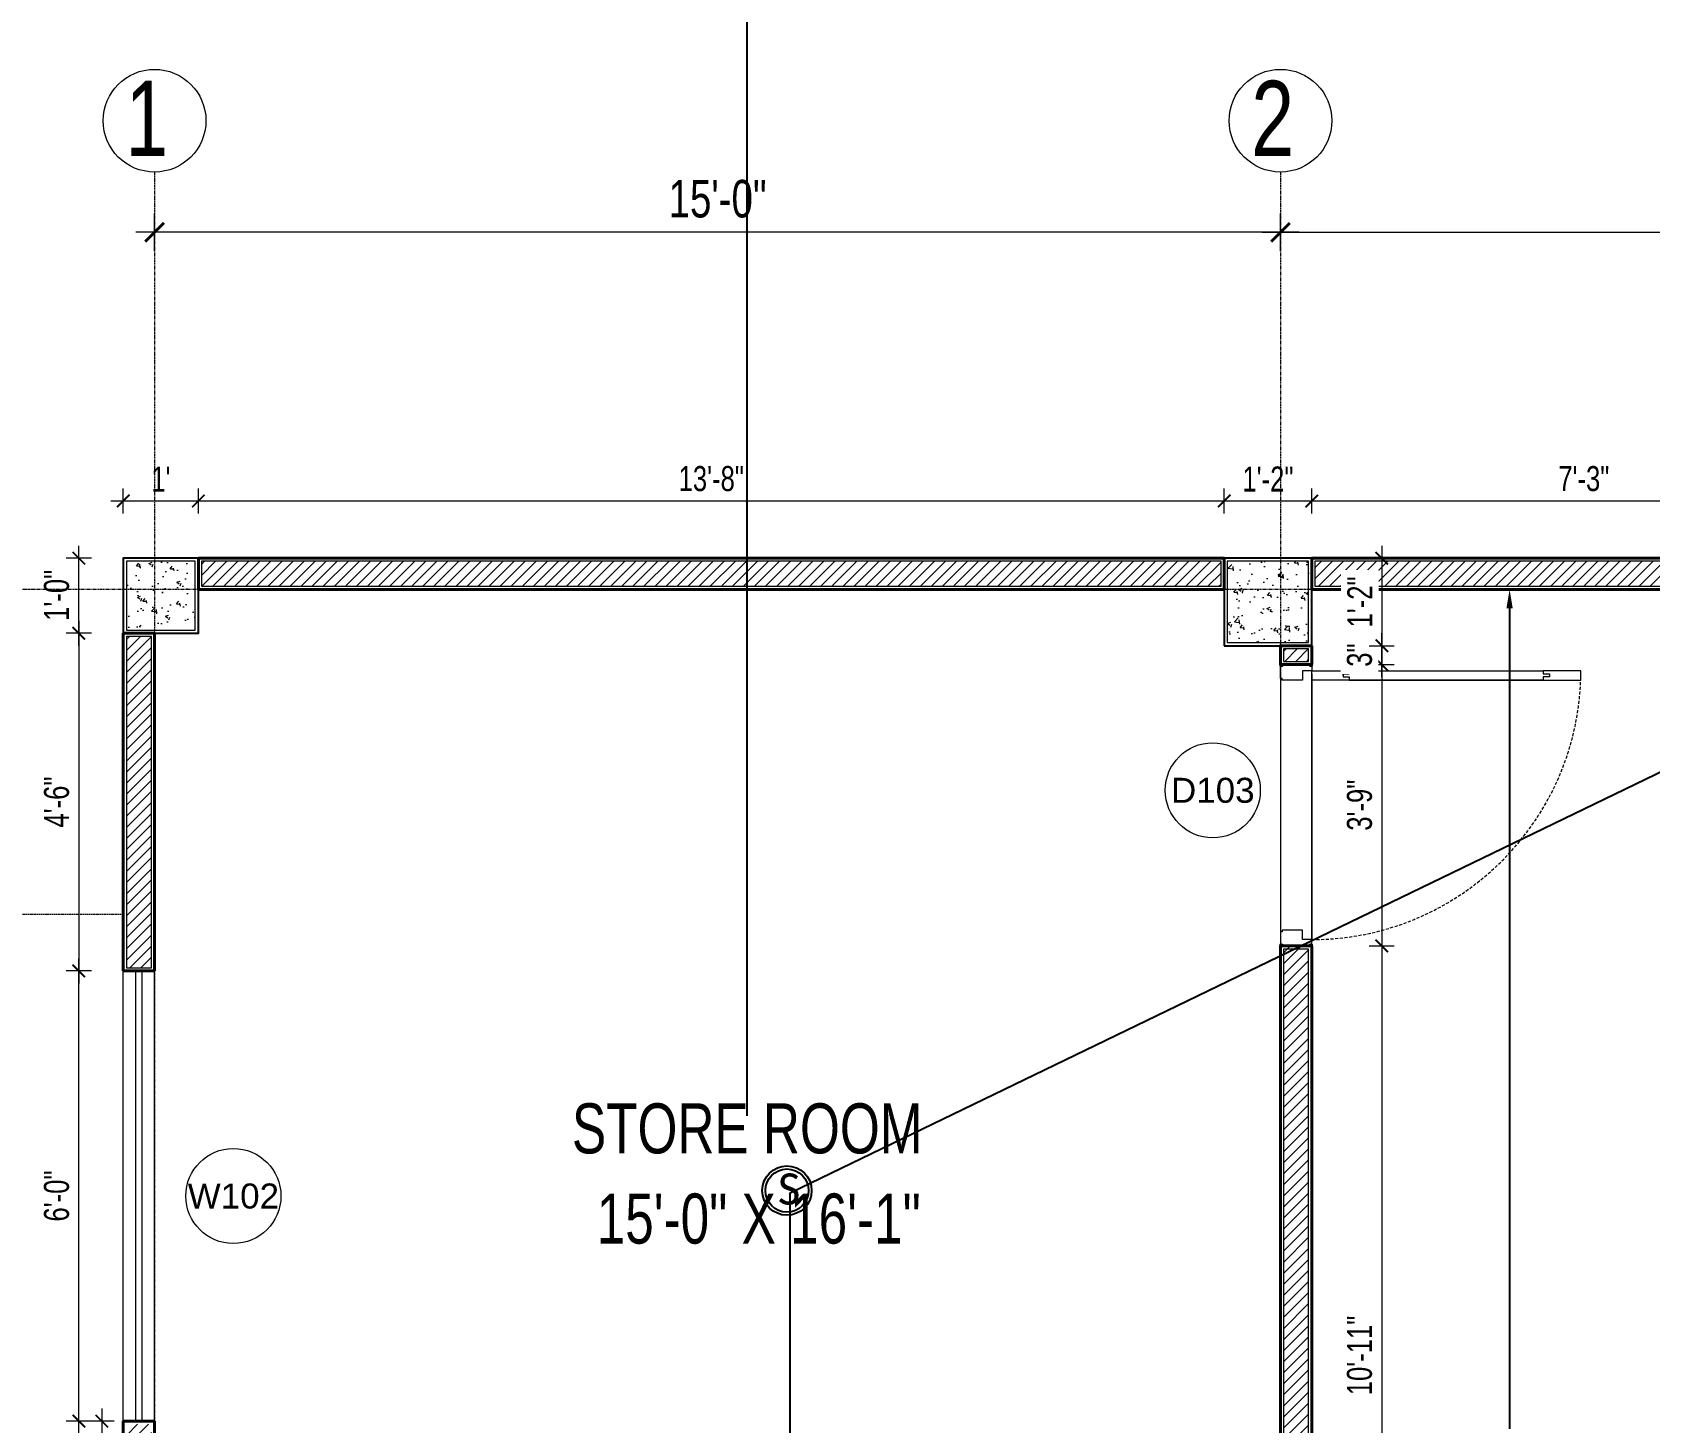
# Model space of a CAD drawing. Header units: inches. Extents: x 735 to 7643, y 526 to 1733.
# Drawn here: x 2864.9 to 3123.5, y 1288.8 to 1511.2 of the extents above; entities that cross this region are included whole.
import ezdxf
from ezdxf.enums import TextEntityAlignment as Align

# ---------------------------------------------------------------- set-up
doc = ezdxf.new("R2010")
doc.units = ezdxf.units.IN
doc.header["$MEASUREMENT"] = 0
for name, pattern in [('DASH', [0.35, 0.25, -0.1]), ('DASHED', [0.75, 0.5, -0.25]), ('PHANTOMX2', [5, 2.5, -0.5, 0.5, -0.5, 0.5, -0.5])]:
    doc.linetypes.add(name, pattern=pattern)
for name, color, linetype in [('COLLUM', 1, 'Continuous'), ('FREE-TEXT', 7, 'Continuous'), ('Plant Layout', 7, 'Continuous'), ('smoke detector', 1, 'Continuous'), ('Text', 7, 'Continuous'), ('zone wiring', 5, 'Continuous')]:
    doc.layers.add(name, color=color, linetype=linetype)
for name, color, linetype, lineweight in [('Dimension', 22, 'Continuous', 13), ('DOOR', 115, 'Continuous', 15), ('Door & Window Dim', 5, 'Continuous', 15), ('Glass', 5, 'Continuous', 9), ('grid', 9, 'Continuous', 13), ('Grid marker', 161, 'Continuous', 15), ('Grid Text', 5, 'Continuous', 15), ('HACTH', 8, 'Continuous', 9), ('I-DOOR-IDEN-N', 7, 'Continuous', 15), ('Plaster Line', 5, 'Continuous', 15), ('Sunshed', 5, 'Continuous', 15), ('wall 05', 3, 'Continuous', 40), ('WINDOW', 140, 'Continuous', 9)]:
    doc.layers.add(name, color=color, linetype=linetype, lineweight=lineweight)
doc.styles.add('Arial', font='arial.ttf')
doc.styles.get("Standard").update_dxf_attribs({"font": 'isocp3.shx'})
doc.styles.add('Swiss721', font='swisscl.ttf')
doc.dimstyles.new('DIM08', dxfattribs={"dimtxt": 8, "dimasz": 4, "dimexe": 4, "dimexo": 0, "dimgap": 3, "dimtad": 1, "dimdec": 1, "dimzin": 3, "dimdsep": 46, "dimlunit": 4, "dimtxsty": 'Swiss721', "dimblk": 'ARCHTICK', "dimcen": 0, "dimdle": 4, "dimclrd": 256, "dimclre": 256, "dimclrt": 256, "dimadec": 0, "dimazin": 0, "dimtfac": 1, "dimtdec": 1, "dimtofl": 0, "dimtmove": 0, "dimatfit": 3, "dimldrblk": 'ARCHTICK', "dimfxl": 4, "dimfxlon": 1, "dimtfill": 1, "dimtolj": 1, "dimtzin": 0, "dimlwd": 9, "dimlwe": 9, "dimarcsym": 0})
doc.dimstyles.get("Standard").update_dxf_attribs({"dimtxt": 2, "dimasz": 3, "dimexe": 2, "dimexo": 2, "dimgap": 1, "dimtad": 0, "dimtih": 1, "dimtoh": 1, "dimdec": 1, "dimzin": 0, "dimdsep": 46, "dimtxsty": 'Standard', "dimcen": 0, "dimclrd": 256, "dimclre": 256, "dimclrt": 256, "dimadec": 1, "dimazin": 0, "dimtfac": 1, "dimtdec": 1, "dimtofl": 0, "dimtmove": 0, "dimatfit": 3, "dimfxl": 1, "dimtolj": 1, "dimtzin": 0, "dimlwd": -1, "dimlwe": -1, "dimarcsym": 0})
pattern_1 = [(50, (-407583.7018, -240993.2976), (5.37945137, -0.470641012), [0.5625, -6.1875]), (355, (-407583.702, -240993.2976), (-1.040635, 5.641441), [0.45, -4.95]), (100.4514, (-407583.2535, -240993.337), (4.338820363, 5.170796565), [0.478051425, -5.25856584]), (46.1842, (-407583.702, -240991.7976), (8.004307865, -1.24139261), [0.84375, -9.28125]), (96.6356, (-407583.035, -240991.901), (7.00997029, 7.30588403), [0.71707716, -7.8878475]), (351.1842, (-407583.702, -240991.798), (7.00996459, 7.3058895), [0.675, -7.425]), (21, (-407582.9518, -240992.1726), (4.47680289, -3.01964168), [0.5625, -6.1875]), (326, (-407582.952, -240992.1726), (1.82486499, 5.43862534), [0.45, -4.95]), (71.4514, (-407582.5787, -240992.424), (6.301669714, 2.418978725), [0.478051425, -5.25856584]), (37.5, (-407583.7018, -240993.2976), (0.091198915, 2.496703904), [0, -4.89, 0, -5.025, 0, -4.96875]), (7.5, (-407583.7018, -240993.2976), (1.973021531, 2.958087839), [0, -2.865, 0, -4.7775, 0, -1.89375]), (327.5, (-407585.3743, -240993.2976), (4.003668271, -0.169161538), [0, -1.875, 0, -5.85, 0, -7.7625]), (317.5, (-407586.1243, -240993.2976), (4.37389627, 0.750787367), [0, -2.4375, 0, -3.885, 0, -5.5125])]
pattern_2 = [(45, (-407583.7018, -240993.2976), (-0.8838834765, 0.8838834765), [])]

# ---------------------------------------------------------------- blocks, each defined once
blk = doc.blocks.new('_ArchTick')
at = {"color": 0, "linetype": 'ByBlock', "const_width": 0.15}
blk.add_lwpolyline([(-0.5, -0.5), (0.5, 0.5)], dxfattribs=at)
blk = doc.blocks.new('*D148')
at = {"layer": 'Defpoints', "color": 0, "transparency": 16777216}
for p in [(2891.48, 1436.23), (2879.48, 1427.08), (2891.48, 1427.08)]:
    blk.add_point(p, dxfattribs=at)
at = {"layer": 'Dimension', "lineweight": 9, "transparency": 16777216}
for p, q in [((2879.48, 1434.23), (2879.48, 1438.23)), ((2891.48, 1434.23), (2891.48, 1438.23)), ((2877.48, 1436.23), (2893.48, 1436.23))]:
    blk.add_line(p, q, dxfattribs=at)
at = {"layer": 'Dimension', "lineweight": 9, "transparency": 16777216, "xscale": 2, "yscale": 2, "zscale": 2, "rotation": 180}
blk.add_blockref('_ArchTick', (2879.48, 1436.23), dxfattribs=at)
at = {"layer": 'Dimension', "lineweight": 9, "transparency": 16777216, "xscale": 2, "yscale": 2, "zscale": 2}
blk.add_blockref('_ArchTick', (2891.48, 1436.23), dxfattribs=at)
at = {"layer": 'Dimension', "transparency": 16777216, "insert": (2885.48, 1439.73), "char_height": 4, "attachment_point": 5, "style": 'Swiss721', "bg_fill": 3, "box_fill_scale": 1.25, "bg_fill_color": 256, "bg_fill_true_color": 13158600, "bg_fill_transparency": 0}
blk.add_mtext("\\A1;1'", dxfattribs=at)
blk = doc.blocks.new('*D149')
at = {"layer": 'Defpoints', "color": 0, "transparency": 16777216}
for p in [(3055.48, 1436.23), (2891.48, 1427.08), (3055.48, 1427.08)]:
    blk.add_point(p, dxfattribs=at)
at = {"layer": 'Dimension', "lineweight": 9, "transparency": 16777216}
for p, q in [((2891.48, 1434.23), (2891.48, 1438.23)), ((3055.48, 1434.23), (3055.48, 1438.23)), ((2889.48, 1436.23), (3057.48, 1436.23))]:
    blk.add_line(p, q, dxfattribs=at)
at = {"layer": 'Dimension', "lineweight": 9, "transparency": 16777216, "xscale": 2, "yscale": 2, "zscale": 2, "rotation": 180}
blk.add_blockref('_ArchTick', (2891.48, 1436.23), dxfattribs=at)
at = {"layer": 'Dimension', "lineweight": 9, "transparency": 16777216, "xscale": 2, "yscale": 2, "zscale": 2}
blk.add_blockref('_ArchTick', (3055.48, 1436.23), dxfattribs=at)
at = {"layer": 'Dimension', "transparency": 16777216, "insert": (2973.48, 1439.78), "char_height": 4, "attachment_point": 5, "style": 'Swiss721', "bg_fill": 3, "box_fill_scale": 1.25, "bg_fill_color": 256, "bg_fill_true_color": 13158600, "bg_fill_transparency": 0}
blk.add_mtext('\\A1;13\'-8"', dxfattribs=at)
blk = doc.blocks.new('*D150')
at = {"layer": 'Defpoints', "color": 0, "transparency": 16777216}
for p in [(3069.48, 1436.23), (3055.48, 1427.08), (3069.48, 1427.08)]:
    blk.add_point(p, dxfattribs=at)
at = {"layer": 'Dimension', "lineweight": 9, "transparency": 16777216}
for p, q in [((3055.48, 1434.23), (3055.48, 1438.23)), ((3069.48, 1434.23), (3069.48, 1438.23)), ((3053.48, 1436.23), (3071.48, 1436.23))]:
    blk.add_line(p, q, dxfattribs=at)
at = {"layer": 'Dimension', "lineweight": 9, "transparency": 16777216, "xscale": 2, "yscale": 2, "zscale": 2, "rotation": 180}
blk.add_blockref('_ArchTick', (3055.48, 1436.23), dxfattribs=at)
at = {"layer": 'Dimension', "lineweight": 9, "transparency": 16777216, "xscale": 2, "yscale": 2, "zscale": 2}
blk.add_blockref('_ArchTick', (3069.48, 1436.23), dxfattribs=at)
at = {"layer": 'Dimension', "transparency": 16777216, "insert": (3062.48, 1439.74), "char_height": 4, "attachment_point": 5, "style": 'Swiss721', "bg_fill": 3, "box_fill_scale": 1.25, "bg_fill_color": 256, "bg_fill_true_color": 13158600, "bg_fill_transparency": 0}
blk.add_mtext('\\A1;1\'-2"', dxfattribs=at)
blk = doc.blocks.new('*D370')
at = {"layer": 'Defpoints', "color": 0, "transparency": 16777216}
for p in [(3156.48, 1436.23), (3069.48, 1427.08), (3156.48, 1427.08)]:
    blk.add_point(p, dxfattribs=at)
at = {"layer": 'Dimension', "lineweight": 9, "transparency": 16777216}
for p, q in [((3069.48, 1434.23), (3069.48, 1438.23)), ((3156.48, 1434.23), (3156.48, 1438.23)), ((3067.48, 1436.23), (3158.48, 1436.23))]:
    blk.add_line(p, q, dxfattribs=at)
at = {"layer": 'Dimension', "lineweight": 9, "transparency": 16777216, "xscale": 2, "yscale": 2, "zscale": 2, "rotation": 180}
blk.add_blockref('_ArchTick', (3069.48, 1436.23), dxfattribs=at)
at = {"layer": 'Dimension', "lineweight": 9, "transparency": 16777216, "xscale": 2, "yscale": 2, "zscale": 2}
blk.add_blockref('_ArchTick', (3156.48, 1436.23), dxfattribs=at)
at = {"layer": 'Dimension', "transparency": 16777216, "insert": (3112.98, 1439.78), "char_height": 4, "attachment_point": 5, "style": 'Swiss721', "bg_fill": 3, "box_fill_scale": 1.25, "bg_fill_color": 256, "bg_fill_true_color": 13158600, "bg_fill_transparency": 0}
blk.add_mtext('\\A1;7\'-3"', dxfattribs=at)
blk = doc.blocks.new('*D396')
at = {"layer": 'Defpoints', "color": 0, "transparency": 16777216}
for p in [(2872.37, 1361.08), (2879.48, 1361.08), (2879.48, 1289.08)]:
    blk.add_point(p, dxfattribs=at)
at = {"layer": 'Door & Window Dim', "lineweight": 9, "transparency": 16777216}
for p, q in [((2872.37, 1287.08), (2872.37, 1363.08)), ((2874.37, 1361.08), (2870.37, 1361.08)), ((2874.37, 1289.08), (2870.37, 1289.08))]:
    blk.add_line(p, q, dxfattribs=at)
at = {"layer": 'Door & Window Dim', "lineweight": 9, "transparency": 16777216, "xscale": 2, "yscale": 2, "zscale": 2}
for p, rotation in [((2872.37, 1361.08), 90), ((2872.37, 1289.08), 270)]:
    blk.add_blockref('_ArchTick', p, dxfattribs=dict(at, rotation=rotation))
at = {"layer": 'Door & Window Dim', "transparency": 16777216, "insert": (2868.82, 1325.08), "char_height": 4, "attachment_point": 5, "rotation": 90, "style": 'Swiss721', "bg_fill": 3, "box_fill_scale": 1.25, "bg_fill_color": 256, "bg_fill_true_color": 13158600, "bg_fill_transparency": 0}
blk.add_mtext('\\A1;6\'-0"', dxfattribs=at)
blk = doc.blocks.new('*D165')
at = {"layer": 'Defpoints', "color": 0, "transparency": 16777216}
for p in [(2879.48, 1427.08), (2879.48, 1415.08)]:
    blk.add_point(p, dxfattribs=at)
at = {"layer": 'Dimension', "lineweight": 9, "transparency": 16777216}
for p, q in [((2872.37, 1413.08), (2872.37, 1429.08)), ((2874.37, 1427.08), (2870.37, 1427.08)), ((2874.37, 1415.08), (2870.37, 1415.08))]:
    blk.add_line(p, q, dxfattribs=at)
at = {"layer": 'Dimension', "lineweight": 9, "transparency": 16777216, "xscale": 2, "yscale": 2, "zscale": 2}
for p, rotation in [((2872.37, 1427.08), 90), ((2872.37, 1415.08), 270)]:
    blk.add_blockref('_ArchTick', p, dxfattribs=dict(at, rotation=rotation))
at = {"layer": 'Dimension', "transparency": 16777216, "insert": (2868.82, 1421.14), "char_height": 4, "attachment_point": 5, "rotation": 90, "style": 'Swiss721', "bg_fill": 3, "box_fill_scale": 1.25, "bg_fill_color": 256, "bg_fill_true_color": 13158600, "bg_fill_transparency": 0}
blk.add_mtext('\\A1;1\'-0"', dxfattribs=at)
at = {"layer": 'Defpoints', "color": 0, "transparency": 16777216}
blk.add_point((2872.37, 1427.08), dxfattribs=at)
blk = doc.blocks.new('*D166')
at = {"layer": 'Defpoints', "color": 0, "transparency": 16777216}
for p in [(3069.48, 1410.08), (3069.48, 1365.08), (3080.68, 1365.08)]:
    blk.add_point(p, dxfattribs=at)
at = {"layer": 'Door & Window Dim', "lineweight": 9, "transparency": 16777216}
for p, q in [((3080.68, 1412.08), (3080.68, 1363.08)), ((3078.68, 1410.08), (3082.68, 1410.08)), ((3078.68, 1365.08), (3082.68, 1365.08))]:
    blk.add_line(p, q, dxfattribs=at)
at = {"layer": 'Door & Window Dim', "lineweight": 9, "transparency": 16777216, "xscale": 2, "yscale": 2, "zscale": 2}
for p, rotation in [((3080.68, 1410.08), 90), ((3080.68, 1365.08), 270)]:
    blk.add_blockref('_ArchTick', p, dxfattribs=dict(at, rotation=rotation))
at = {"layer": 'Door & Window Dim', "transparency": 16777216, "insert": (3077.13, 1387.58), "char_height": 4, "attachment_point": 5, "rotation": 90, "style": 'Swiss721', "bg_fill": 3, "box_fill_scale": 1.25, "bg_fill_color": 256, "bg_fill_true_color": 13158600, "bg_fill_transparency": 0}
blk.add_mtext('\\A1;3\'-9"', dxfattribs=at)
blk = doc.blocks.new('*D178')
at = {"layer": 'Defpoints', "color": 0, "transparency": 16777216}
for p in [(2879.48, 1415.08), (2872.37, 1361.08), (2879.48, 1361.08)]:
    blk.add_point(p, dxfattribs=at)
at = {"layer": 'Dimension', "lineweight": 9, "transparency": 16777216}
for p, q in [((2872.37, 1417.08), (2872.37, 1359.08)), ((2874.37, 1415.08), (2870.37, 1415.08)), ((2874.37, 1361.08), (2870.37, 1361.08))]:
    blk.add_line(p, q, dxfattribs=at)
at = {"layer": 'Dimension', "lineweight": 9, "transparency": 16777216, "xscale": 2, "yscale": 2, "zscale": 2}
for p, rotation in [((2872.37, 1415.08), 90), ((2872.37, 1361.08), 270)]:
    blk.add_blockref('_ArchTick', p, dxfattribs=dict(at, rotation=rotation))
at = {"layer": 'Dimension', "transparency": 16777216, "insert": (2868.82, 1388.08), "char_height": 4, "attachment_point": 5, "rotation": 90, "style": 'Swiss721', "bg_fill": 3, "box_fill_scale": 1.25, "bg_fill_color": 256, "bg_fill_true_color": 13158600, "bg_fill_transparency": 0}
blk.add_mtext('\\A1;4\'-6"', dxfattribs=at)
blk = doc.blocks.new('*D179')
at = {"layer": 'Defpoints', "color": 0, "transparency": 16777216}
for p in [(2879.48, 1289.08), (2876.04, 1236.08), (2879.48, 1236.08)]:
    blk.add_point(p, dxfattribs=at)
at = {"layer": 'Dimension', "lineweight": 9, "transparency": 16777216}
for p, q in [((2876.04, 1291.08), (2876.04, 1234.08)), ((2878.04, 1289.08), (2874.04, 1289.08)), ((2878.04, 1236.08), (2874.04, 1236.08))]:
    blk.add_line(p, q, dxfattribs=at)
at = {"layer": 'Dimension', "lineweight": 9, "transparency": 16777216, "xscale": 2, "yscale": 2, "zscale": 2}
for p, rotation in [((2876.04, 1289.08), 90), ((2876.04, 1236.08), 270)]:
    blk.add_blockref('_ArchTick', p, dxfattribs=dict(at, rotation=rotation))
at = {"layer": 'Dimension', "transparency": 16777216, "insert": (2872.5, 1262.58), "char_height": 4, "attachment_point": 5, "rotation": 90, "style": 'Swiss721', "bg_fill": 3, "box_fill_scale": 1.25, "bg_fill_color": 256, "bg_fill_true_color": 13158600, "bg_fill_transparency": 0}
blk.add_mtext('\\A1;4\'-5"', dxfattribs=at)
blk = doc.blocks.new('A$C4A7E7E9F')
at = {"layer": 'Defpoints'}
for points in [[(0, 5), (0.25, 5), (0.25, 4.75), (0, 4.75)], [(44.75, 5), (45, 5), (45, 4.75), (44.75, 4.75)], [(0, 0.25), (0.25, 0.25), (0.25, 0), (0, 0)], [(44.75, 0.25), (45, 0.25), (45, 0), (44.75, 0)]]:
    blk.add_lwpolyline(points, close=True, dxfattribs=at)
at = {"layer": 'DOOR'}
for points in [[(1.75, 10), (2, 10), (2, 11), (2.5, 11), (2.5, 5), (1, 5), (1, 11), (1.5, 11), (1.5, 10), (1.75, 10), (1.5, 10), (1.5, 11), (1, 11), (1, 42), (1.5, 42), (1.5, 43), (2, 43), (2, 42), (2.5, 42), (2.5, 11), (2.5, 48), (1, 48), (1, 42)], [(1, 5), (1, 3.5), (2.5, 3.5), (2.5, 0.25), (2.25, 0.25), (2.25, 0), (0.25, 0), (0.25, 0.25), (0, 0.25), (0, 4.75), (0.25, 4.75), (0.25, 5), (1, 5)], [(44, 5), (44, 3.5), (42.5, 3.5), (42.5, 0.25), (42.75, 0.25), (42.75, 0), (44.75, 0), (44.75, 0.25), (45, 0.25), (45, 4.75), (44.75, 4.75), (44.75, 5), (44, 5)]]:
    blk.add_lwpolyline(points, dxfattribs=at)
at = {"layer": 'DOOR', "linetype": 'DASHED', "lineweight": 0}
blk.add_arc((0.95, 4.98), 43.05, 0.0251, 87.941, dxfattribs=at)
at = {"layer": 'HACTH', "lineweight": 0, "ltscale": 10}
for p, q in [((1.5, 5), (44, 5)), ((2.25, 0), (42.75, 0))]:
    blk.add_line(p, q, dxfattribs=at)
blk = doc.blocks.new('*D180')
at = {"layer": 'Defpoints', "color": 0, "transparency": 16777216}
for p in [(2884.49, 1479.2), (3064.48, 1469.46), (2884.49, 1456.13)]:
    blk.add_point(p, dxfattribs=at)
at = {"layer": 'Dimension', "lineweight": 9, "transparency": 16777216}
for p, q in [((2884.49, 1476.2), (2884.49, 1482.2)), ((3064.48, 1476.2), (3064.48, 1482.2)), ((3067.48, 1479.2), (2881.49, 1479.2))]:
    blk.add_line(p, q, dxfattribs=at)
at = {"layer": 'Dimension', "lineweight": 9, "transparency": 16777216, "xscale": 3, "yscale": 3, "zscale": 3, "rotation": 180}
blk.add_blockref('_ArchTick', (2884.49, 1479.2), dxfattribs=at)
at = {"layer": 'Dimension', "lineweight": 9, "transparency": 16777216, "xscale": 3, "yscale": 3, "zscale": 3}
blk.add_blockref('_ArchTick', (3064.48, 1479.2), dxfattribs=at)
at = {"layer": 'Dimension', "transparency": 16777216, "insert": (2974.49, 1484.53), "char_height": 6, "attachment_point": 5, "style": 'Swiss721', "bg_fill": 3, "box_fill_scale": 1.25, "bg_fill_color": 256, "bg_fill_true_color": 13158600, "bg_fill_transparency": 0}
blk.add_mtext('\\A1;15\'-0"', dxfattribs=at)
blk = doc.blocks.new('*D181')
at = {"layer": 'Defpoints', "color": 0, "transparency": 16777216}
for p in [(3374.48, 1479.2), (3064.48, 1469.46), (3374.48, 1468.64)]:
    blk.add_point(p, dxfattribs=at)
at = {"layer": 'Dimension', "lineweight": 9, "transparency": 16777216}
for p, q in [((3064.48, 1476.2), (3064.48, 1482.2)), ((3374.48, 1476.2), (3374.48, 1482.2)), ((3061.48, 1479.2), (3377.48, 1479.2))]:
    blk.add_line(p, q, dxfattribs=at)
at = {"layer": 'Dimension', "lineweight": 9, "transparency": 16777216, "xscale": 3, "yscale": 3, "zscale": 3, "rotation": 180}
blk.add_blockref('_ArchTick', (3064.48, 1479.2), dxfattribs=at)
at = {"layer": 'Dimension', "lineweight": 9, "transparency": 16777216, "xscale": 3, "yscale": 3, "zscale": 3}
blk.add_blockref('_ArchTick', (3374.48, 1479.2), dxfattribs=at)
at = {"layer": 'Dimension', "transparency": 16777216, "insert": (3219.48, 1484.53), "char_height": 6, "attachment_point": 5, "style": 'Swiss721', "bg_fill": 3, "box_fill_scale": 1.25, "bg_fill_color": 256, "bg_fill_true_color": 13158600, "bg_fill_transparency": 0}
blk.add_mtext('\\A1;25\'-10"', dxfattribs=at)
blk = doc.blocks.new('*D188')
at = {"layer": 'Defpoints', "color": 0, "transparency": 16777216}
for p in [(3069.48, 1365.08), (3069.48, 1234.08), (3080.68, 1234.08)]:
    blk.add_point(p, dxfattribs=at)
at = {"layer": 'Dimension', "lineweight": 9, "transparency": 16777216}
for p, q in [((3080.68, 1367.08), (3080.68, 1232.08)), ((3078.68, 1365.08), (3082.68, 1365.08)), ((3078.68, 1234.08), (3082.68, 1234.08))]:
    blk.add_line(p, q, dxfattribs=at)
at = {"layer": 'Dimension', "lineweight": 9, "transparency": 16777216, "xscale": 2, "yscale": 2, "zscale": 2}
for p, rotation in [((3080.68, 1365.08), 90), ((3080.68, 1234.08), 270)]:
    blk.add_blockref('_ArchTick', p, dxfattribs=dict(at, rotation=rotation))
at = {"layer": 'Dimension', "transparency": 16777216, "insert": (3077.13, 1299.58), "char_height": 4, "attachment_point": 5, "rotation": 90, "style": 'Swiss721', "bg_fill": 3, "box_fill_scale": 1.25, "bg_fill_color": 256, "bg_fill_true_color": 13158600, "bg_fill_transparency": 0}
blk.add_mtext('\\A1;10\'-11"', dxfattribs=at)
blk = doc.blocks.new('*D189')
at = {"layer": 'Defpoints', "color": 0, "transparency": 16777216}
for p in [(3069.48, 1413.08), (3069.48, 1410.08)]:
    blk.add_point(p, dxfattribs=at)
at = {"layer": 'Dimension', "lineweight": 9, "transparency": 16777216}
for p, q in [((3080.68, 1408.08), (3080.68, 1415.08)), ((3078.68, 1413.08), (3082.68, 1413.08)), ((3078.68, 1410.08), (3082.68, 1410.08))]:
    blk.add_line(p, q, dxfattribs=at)
at = {"layer": 'Dimension', "lineweight": 9, "transparency": 16777216, "xscale": 2, "yscale": 2, "zscale": 2}
for p, rotation in [((3080.68, 1413.08), 90), ((3080.68, 1410.08), 270)]:
    blk.add_blockref('_ArchTick', p, dxfattribs=dict(at, rotation=rotation))
at = {"layer": 'Dimension', "transparency": 16777216, "insert": (3077.13, 1411.58), "char_height": 4, "attachment_point": 5, "rotation": 90, "style": 'Swiss721', "bg_fill": 3, "box_fill_scale": 1.25, "bg_fill_color": 256, "bg_fill_true_color": 13158600, "bg_fill_transparency": 0}
blk.add_mtext('\\A1;3"', dxfattribs=at)
at = {"layer": 'Defpoints', "color": 0, "transparency": 16777216}
blk.add_point((3080.68, 1413.08), dxfattribs=at)
blk = doc.blocks.new('*D190')
at = {"layer": 'Defpoints', "color": 0, "transparency": 16777216}
for p in [(3069.48, 1427.08), (3069.48, 1413.08), (3080.68, 1413.08)]:
    blk.add_point(p, dxfattribs=at)
at = {"layer": 'Dimension', "lineweight": 9, "transparency": 16777216}
for p, q in [((3080.68, 1429.08), (3080.68, 1411.08)), ((3078.68, 1427.08), (3082.68, 1427.08)), ((3078.68, 1413.08), (3082.68, 1413.08))]:
    blk.add_line(p, q, dxfattribs=at)
at = {"layer": 'Dimension', "lineweight": 9, "transparency": 16777216, "xscale": 2, "yscale": 2, "zscale": 2}
for p, rotation in [((3080.68, 1427.08), 90), ((3080.68, 1413.08), 270)]:
    blk.add_blockref('_ArchTick', p, dxfattribs=dict(at, rotation=rotation))
at = {"layer": 'Dimension', "transparency": 16777216, "insert": (3077.17, 1420.08), "char_height": 4, "attachment_point": 5, "rotation": 90, "style": 'Swiss721', "bg_fill": 3, "box_fill_scale": 1.25, "bg_fill_color": 256, "bg_fill_true_color": 13158600, "bg_fill_transparency": 0}
blk.add_mtext('\\A1;1\'-2"', dxfattribs=at)
blk = doc.blocks.new('wall&door')
at = {"color": 0, "linetype": 'ByBlock', "lineweight": -2}
blk.add_circle((0, 0), 3.04, dxfattribs=at)
at = {"color": 0, "linetype": 'ByBlock', "lineweight": -2, "ltscale": 25.4, "style": 'Arial'}
blk.add_attdef('PT1', text='', height=1.6, dxfattribs=at).set_placement((0, 0), align=Align.MIDDLE_CENTER)
blk = doc.blocks.new('smoke detector')
at = {"layer": 'smoke detector'}
for radius in [3.95, 3.45]:
    blk.add_circle((331.62, 4109.64), radius, dxfattribs=at)
at = {"layer": 'smoke detector', "insert": (330.17, 4112.38), "char_height": 5, "attachment_point": 1}
blk.add_mtext_dynamic_manual_height_columns('{\\fCalibri|b0|i0|c0|p34;S}', width=5, gutter_width=1, heights=[0], dxfattribs=at)
blk = doc.blocks.new('*D507')
at = {"layer": 'Defpoints', "color": 0, "transparency": 16777216}
for p in [(3560.58, 1531.96), (2979.23, 1335.9), (3560.58, 1335.9)]:
    blk.add_point(p, dxfattribs=at)
at = {"layer": 'FREE-TEXT', "transparency": 16777216}
for p, q in [((2979.23, 1337.9), (2979.23, 1533.96)), ((3560.58, 1337.9), (3560.58, 1533.96)), ((2982.23, 1531.96), (3246.15, 1531.96)), ((3557.58, 1531.96), (3293.65, 1531.96))]:
    blk.add_line(p, q, dxfattribs=at)
for points in [[(2982.23, 1532.46), (2982.23, 1531.46), (2979.23, 1531.96)], [(3557.58, 1532.46), (3557.58, 1531.46), (3560.58, 1531.96)]]:
    blk.add_solid(points, dxfattribs=at)
at = {"layer": 'FREE-TEXT', "transparency": 16777216, "insert": (3269.9, 1531.96), "char_height": 10, "attachment_point": 5}
blk.add_mtext('\\A1;48\'-5.3"', dxfattribs=at)
blk = doc.blocks.new('*D508')
at = {"layer": 'Defpoints', "color": 0, "transparency": 16777216}
for p in [(3185.73, 1422.08), (3101.11, 1108.88), (3185.73, 1108.88)]:
    blk.add_point(p, dxfattribs=at)
at = {"layer": 'FREE-TEXT', "transparency": 16777216}
for p, q in [((3183.73, 1422.08), (3099.11, 1422.08)), ((3101.11, 1419.08), (3101.11, 1287.86)), ((3101.11, 1111.88), (3101.11, 1243.1)), ((3183.73, 1108.88), (3099.11, 1108.88))]:
    blk.add_line(p, q, dxfattribs=at)
for points in [[(3100.61, 1419.08), (3101.61, 1419.08), (3101.11, 1422.08)], [(3100.61, 1111.88), (3101.61, 1111.88), (3101.11, 1108.88)]]:
    blk.add_solid(points, dxfattribs=at)
at = {"layer": 'FREE-TEXT', "transparency": 16777216, "insert": (3101.11, 1265.48), "char_height": 10, "attachment_point": 5, "rotation": 90}
blk.add_mtext('\\A1;26\'-1.2"', dxfattribs=at)

msp = doc.modelspace()

# ---------------------------------------------------------------- linework, layer by layer
at = {"layer": 'Glass', "ltscale": 10}
for points in [[(2881.48, 1289.08), (2881.48, 1361.08)], [(2882.48, 1289.08), (2882.48, 1361.08)]]:
    msp.add_lwpolyline(points, dxfattribs=at)
at = {"layer": 'Grid marker'}
for centre in [(2884.48, 1497.04), (3064.48, 1497.04)]:
    msp.add_circle(centre, 8.21, dxfattribs=at)
at = {"layer": 'Plant Layout', "lineweight": 13}
msp.add_line((3064.48, 1408.33), (3064.48, 1366.83), dxfattribs=at)
at = {"layer": 'Plaster Line'}
msp.add_line((2883.98, 1361.58), (2883.98, 1414.58), dxfattribs=at)
at = {"layer": 'wall 05'}
for p, q in [((2884.48, 1361.08), (2884.48, 1415.08)), ((2884.48, 1234.08), (2884.48, 1289.08))]:
    msp.add_line(p, q, dxfattribs=at)
at = {"layer": 'WINDOW', "linetype": 'Continuous', "ltscale": 10}
for points in [[(2879.48, 1289.08), (2879.48, 1361.08)], [(2884.48, 1289.08), (2884.48, 1361.08)]]:
    msp.add_lwpolyline(points, dxfattribs=at)
at = {"layer": 'zone wiring', "color": 30}
msp.add_line((2986.1, 1151.16), (2986.1, 1325.57), dxfattribs=at)

# ---------------------------------------------------------------- block references
at = {"layer": 'I-DOOR-IDEN-N'}
ref = msp.add_blockref('wall&door', (3053.66, 1389.96), dxfattribs=dict(at, xscale=2.5, yscale=2.5, zscale=2.5))
ref.add_attrib('PT1', 'D103', dxfattribs={"layer": '0', "color": 7, "linetype": 'ByBlock', "lineweight": -2, "ltscale": 25.4, "height": 4, "style": 'Arial'}).set_placement((3053.66, 1389.96), align=Align.MIDDLE_CENTER)
ref = msp.add_blockref('wall&door', (2897.08, 1325.08), dxfattribs=dict(at, xscale=2.5, yscale=2.5, zscale=2.5))
ref.add_attrib('PT1', 'W102', dxfattribs={"layer": '0', "color": 7, "linetype": 'ByBlock', "lineweight": -2, "ltscale": 25.4, "height": 4, "style": 'Arial'}).set_placement((2897.08, 1325.08), align=Align.MIDDLE_CENTER)
at = {"layer": 'smoke detector'}
msp.add_blockref('smoke detector', (2653.96, -2783.69), dxfattribs=at)

# ---------------------------------------------------------------- texts
at = {"layer": 'Grid Text', "char_height": 12, "attachment_point": 2, "style": 'Swiss721'}
for s, insert in [('1', (2883.24, 1503.42)), ('2', (3063.24, 1503.42))]:
    msp.add_mtext(s, dxfattribs=dict(at, insert=insert))
at = {"layer": 'Text', "style": 'Swiss721'}
msp.add_text('STORE ROOM', height=8, dxfattribs=at).set_placement((2979.23, 1335.9), align=Align.MIDDLE)
at = {"layer": 'Text', "insert": (2981.07, 1321.42), "char_height": 8, "width": 93.582, "attachment_point": 5, "style": 'Swiss721'}
msp.add_mtext('\\A1;15\'-0" X 16\'-1"', dxfattribs=at)

# ---------------------------------------------------------------- dimensions: what is measured, and where the dimension line sits
at = {"layer": 'Dimension'}
dim = msp.add_linear_dim(base=(2891.48, 1436.23), p1=(2879.48, 1427.08), p2=(2891.48, 1427.08), text="1'", dimstyle='DIM08', override={"dimscale": 0.5, "dimarcsym": 2}, dxfattribs=at)
dim.commit()
dim.dimension.update_dxf_attribs({"geometry": '*D148', "text_midpoint": (2885.48, 1439.73)})
at = {"layer": 'Door & Window Dim'}
dim = msp.add_linear_dim(base=(3080.68, 1365.08), p1=(3069.48, 1410.08), p2=(3069.48, 1365.08), angle=90, dimstyle='DIM08', override={"dimscale": 0.5, "dimarcsym": 2}, dxfattribs=at)
dim.commit()
dim.dimension.update_dxf_attribs({"geometry": '*D166', "text_midpoint": (3080.68, 1387.58), "dimtype": 160})
at = {"layer": 'FREE-TEXT'}
dim = msp.add_linear_dim(base=(3101.11, 1108.88), p1=(3185.73, 1422.08), p2=(3185.73, 1108.88), angle=90, dimstyle='Standard', override={"dimtxt": 10, "dimtih": 0, "dimtoh": 0, "dimlunit": 3}, dxfattribs=at)
dim.commit()
dim.dimension.update_dxf_attribs({"geometry": '*D508', "text_midpoint": (3101.11, 1265.48)})

# ---------------------------------------------------------------- next in the draw order: hatches: boundary and pattern name
at = {"layer": 'HACTH'}
h = msp.add_hatch(dxfattribs=at)
h.set_pattern_fill('ANSI31', color=256, scale=10, style=0)
h.set_pattern_definition([(45, (-137853.8913, -170387.8169), (-0.8838834765, 0.8838834765), [])])
h.paths.add_polyline_path([(3064.98, 1412.58), (3064.98, 1410.58), (3068.98, 1410.58), (3068.98, 1412.58)])

# ---------------------------------------------------------------- next in the draw order: linework, layer by layer
at = {"layer": 'grid', "linetype": 'PHANTOMX2', "ltscale": 0.2}
msp.add_line((2884.48, 1488.84), (2884.48, 957.61), dxfattribs=at)
at = {"layer": 'Plant Layout', "lineweight": 13}
msp.add_line((3069.48, 1366.08), (3069.48, 1409.08), dxfattribs=at)
at = {"layer": 'Plaster Line'}
for points in [[(3068.98, 1412.58), (3064.98, 1412.58), (3064.98, 1410.58), (3068.98, 1410.58)], [(3068.98, 1364.58), (3064.98, 1364.58), (3064.98, 1234.58), (3068.98, 1234.58)]]:
    msp.add_lwpolyline(points, close=True, dxfattribs=at)
at = {"layer": 'wall 05'}
for points in [[(3069.48, 1413.08), (3064.48, 1413.08), (3064.48, 1410.08), (3069.48, 1410.08)], [(3069.48, 1365.08), (3064.48, 1365.08), (3064.48, 1234.08), (3069.48, 1234.08)]]:
    msp.add_lwpolyline(points, close=True, dxfattribs=at)

# ---------------------------------------------------------------- next in the draw order: block references
at = {"layer": 'DOOR', "lineweight": 0, "rotation": 270}
msp.add_blockref('A$C4A7E7E9F', (3064.48, 1410.08), dxfattribs=at)

# ---------------------------------------------------------------- next in the draw order: dimensions: what is measured, and where the dimension line sits
at = {"layer": 'Dimension'}
dim = msp.add_linear_dim(base=(3055.48, 1436.23), p1=(2891.48, 1427.08), p2=(3055.48, 1427.08), text='13\'-8"', dimstyle='DIM08', override={"dimscale": 0.5, "dimarcsym": 2}, dxfattribs=at)
dim.commit()
dim.dimension.update_dxf_attribs({"geometry": '*D149', "text_midpoint": (2973.48, 1439.78)})
dim = msp.add_linear_dim(base=(2872.37, 1427.08), p1=(2879.48, 1415.08), p2=(2879.48, 1427.08), angle=90, dimstyle='DIM08', override={"dimscale": 0.5, "dimarcsym": 2}, dxfattribs=at)
dim.commit()
dim.dimension.update_dxf_attribs({"geometry": '*D165', "text_midpoint": (2872.37, 1421.14), "dimtype": 160})
at = {"layer": 'Door & Window Dim'}
dim = msp.add_linear_dim(base=(2872.37, 1361.08), p1=(2879.48, 1289.08), p2=(2879.48, 1361.08), angle=90, dimstyle='DIM08', override={"dimscale": 0.5, "dimarcsym": 2}, dxfattribs=at)
dim.commit()
dim.dimension.update_dxf_attribs({"geometry": '*D396', "text_midpoint": (2868.82, 1325.08)})

# ---------------------------------------------------------------- next in the draw order: linework, layer by layer
at = {"layer": 'grid', "linetype": 'PHANTOMX2', "ltscale": 0.2}
msp.add_line((3562.15, 1422.08), (2835.36, 1422.08), dxfattribs=at)

# ---------------------------------------------------------------- next in the draw order: dimensions: what is measured, and where the dimension line sits
at = {"layer": 'Dimension'}
dim = msp.add_linear_dim(base=(3069.48, 1436.23), p1=(3055.48, 1427.08), p2=(3069.48, 1427.08), text='1\'-2"', dimstyle='DIM08', override={"dimscale": 0.5, "dimarcsym": 2}, dxfattribs=at)
dim.commit()
dim.dimension.update_dxf_attribs({"geometry": '*D150', "text_midpoint": (3062.48, 1436.23), "dimtype": 160})
for base, p1, p2, picture, middle in [((2872.37, 1361.08), (2879.48, 1415.08), (2879.48, 1361.08), '*D178', (2868.82, 1388.08)), ((2876.04, 1236.08), (2879.48, 1289.08), (2879.48, 1236.08), '*D179', (2872.5, 1262.58))]:
    dim = msp.add_linear_dim(base=base, p1=p1, p2=p2, angle=90, dimstyle='DIM08', override={"dimscale": 0.5, "dimarcsym": 2}, dxfattribs=at)
    dim.commit()
    dim.dimension.update_dxf_attribs({"geometry": picture, "text_midpoint": middle})

# ---------------------------------------------------------------- next in the draw order: hatches: boundary and pattern name
at = {"layer": 'HACTH'}
h = msp.add_hatch(dxfattribs=at)
h.set_pattern_fill('AR-CONC', color=256, scale=0.75, style=0)
h.set_pattern_definition(pattern_1)
h.paths.add_polyline_path([(2890.98, 1426.58), (2879.98, 1426.58), (2879.98, 1415.58), (2890.98, 1415.58)])
h = msp.add_hatch(dxfattribs=at)
h.set_pattern_fill('ANSI31', color=256, scale=10, style=0)
h.set_pattern_definition(pattern_2)
h.paths.add_polyline_path([(3054.98, 1422.58), (3054.98, 1426.58), (2891.98, 1426.58), (2891.98, 1422.58)])
h = msp.add_hatch(dxfattribs=at)
h.set_pattern_fill('ANSI31', color=256, scale=10, style=0)
h.set_pattern_definition(pattern_2)
h.paths.add_polyline_path([(2879.98, 1361.58), (2883.98, 1361.58), (2883.98, 1414.58), (2879.98, 1414.58)])
h = msp.add_hatch(dxfattribs=at)
h.set_pattern_fill('ANSI31', color=256, scale=10, style=0)
h.set_pattern_definition(pattern_2)
h.paths.add_polyline_path([(3064.98, 1234.58), (3068.98, 1234.58), (3068.98, 1365.08), (3064.98, 1365.08)])
h.paths.add_polyline_path([(2889.98, 1228.58), (2889.98, 1224.58), (2980.98, 1224.58), (2980.98, 1156.58), (2914.98, 1156.58), (2914.98, 1152.58), (2984.98, 1152.58), (2984.98, 1224.58), (3058.98, 1224.58), (3058.98, 1228.58)])
h.paths.add_polyline_path([(2879.98, 1234.58), (2883.98, 1234.58), (2883.98, 1288.58), (2879.98, 1288.58)])

# ---------------------------------------------------------------- next in the draw order: linework, layer by layer
at = {"layer": 'COLLUM'}
msp.add_lwpolyline([(2879.48, 1415.08), (2891.48, 1415.08), (2891.48, 1427.08), (2879.48, 1427.08)], close=True, dxfattribs=at)
at = {"layer": 'grid', "linetype": 'PHANTOMX2', "ltscale": 0.2}
msp.add_line((3064.48, 1488.84), (3064.48, 957.61), dxfattribs=at)
at = {"layer": 'Plaster Line'}
for p, q in [((2883.98, 1414.58), (2879.98, 1414.58)), ((2879.98, 1414.58), (2879.98, 1361.58)), ((2879.98, 1361.58), (2883.98, 1361.58))]:
    msp.add_line(p, q, dxfattribs=at)
for points in [[(2879.98, 1415.58), (2890.98, 1415.58), (2890.98, 1426.58), (2879.98, 1426.58)], [(3054.98, 1426.58), (2891.98, 1426.58), (2891.98, 1422.58), (3054.98, 1422.58)]]:
    msp.add_lwpolyline(points, close=True, dxfattribs=at)
at = {"layer": 'Sunshed', "linetype": 'DASH'}
msp.add_lwpolyline([(2879.48, 1361.08), (2879.48, 1370.08), (2861.48, 1370.08), (2861.48, 1280.58), (2861.48, 1280.58), (2879.48, 1280.58), (2879.48, 1289.08)], dxfattribs=at)
at = {"layer": 'wall 05'}
for p, q in [((2884.48, 1415.08), (2879.48, 1415.08)), ((2879.48, 1415.08), (2879.48, 1361.08)), ((2879.48, 1361.08), (2884.48, 1361.08)), ((2884.48, 1289.08), (2879.48, 1289.08)), ((2879.48, 1289.08), (2879.48, 1234.08))]:
    msp.add_line(p, q, dxfattribs=at)
msp.add_lwpolyline([(3055.48, 1427.08), (2891.48, 1427.08), (2891.48, 1422.08), (3055.48, 1422.08)], close=True, dxfattribs=at)

# ---------------------------------------------------------------- next in the draw order: dimensions: what is measured, and where the dimension line sits
at = {"layer": 'Dimension'}
dim = msp.add_linear_dim(base=(3156.48, 1436.23), p1=(3069.48, 1427.08), p2=(3156.48, 1427.08), dimstyle='DIM08', override={"dimscale": 0.5, "dimarcsym": 2}, dxfattribs=at)
dim.commit()
dim.dimension.update_dxf_attribs({"geometry": '*D370', "text_midpoint": (3112.98, 1439.78)})

# ---------------------------------------------------------------- next in the draw order: hatches: boundary and pattern name
at = {"layer": 'HACTH'}
h = msp.add_hatch(dxfattribs=at)
h.set_pattern_fill('AR-CONC', color=256, scale=0.75, style=0)
h.set_pattern_definition(pattern_1)
h.paths.add_polyline_path([(3055.98, 1413.58), (3068.98, 1413.58), (3068.98, 1426.58), (3055.98, 1426.58)])
h = msp.add_hatch(dxfattribs=at)
h.set_pattern_fill('ANSI31', color=256, scale=10, style=0)
h.set_pattern_definition(pattern_2)
h.paths.add_polyline_path([(3182.98, 1422.58), (3182.98, 1426.58), (3069.98, 1426.58), (3069.98, 1422.58)])

# ---------------------------------------------------------------- next in the draw order: linework, layer by layer
at = {"layer": 'COLLUM'}
msp.add_lwpolyline([(3055.48, 1413.08), (3069.48, 1413.08), (3069.48, 1427.08), (3055.48, 1427.08)], close=True, dxfattribs=at)
at = {"layer": 'Plaster Line'}
for points in [[(3055.98, 1413.58), (3068.98, 1413.58), (3068.98, 1426.58), (3055.98, 1426.58)], [(3182.98, 1426.58), (3069.98, 1426.58), (3069.98, 1422.58), (3182.98, 1422.58)]]:
    msp.add_lwpolyline(points, close=True, dxfattribs=at)
at = {"layer": 'wall 05'}
msp.add_lwpolyline([(3183.48, 1427.08), (3069.48, 1427.08), (3069.48, 1422.08), (3183.48, 1422.08)], close=True, dxfattribs=at)

# ---------------------------------------------------------------- next in the draw order: dimensions: what is measured, and where the dimension line sits
at = {"layer": 'Dimension'}
for base, p1, p2, angle, override, picture, middle in [((2884.49, 1479.2), (3064.48, 1469.46), (2884.49, 1456.13), 180, {"dimscale": 0.75, "dimarcsym": 1}, '*D180', (2974.49, 1484.53)), ((3080.68, 1234.08), (3069.48, 1365.08), (3069.48, 1234.08), 90, {"dimscale": 0.5, "dimarcsym": 2}, '*D188', (3077.13, 1299.58))]:
    dim = msp.add_linear_dim(base=base, p1=p1, p2=p2, angle=angle, dimstyle='DIM08', override=override, dxfattribs=at)
    dim.commit()
    dim.dimension.update_dxf_attribs({"geometry": picture, "text_midpoint": middle})

# ---------------------------------------------------------------- next in the draw order: dimensions: what is measured, and where the dimension line sits
dim = msp.add_linear_dim(base=(3374.48, 1479.2), p1=(3064.48, 1469.46), p2=(3374.48, 1468.64), dimstyle='DIM08', override={"dimscale": 0.75, "dimarcsym": 1}, dxfattribs=at)
dim.commit()
dim.dimension.update_dxf_attribs({"geometry": '*D181', "text_midpoint": (3219.48, 1484.53)})
dim = msp.add_linear_dim(base=(3080.68, 1413.08), p1=(3069.48, 1410.08), p2=(3069.48, 1413.08), angle=270, dimstyle='DIM08', override={"dimscale": 0.5, "dimarcsym": 2}, dxfattribs=at)
dim.commit()
dim.dimension.update_dxf_attribs({"geometry": '*D189', "text_midpoint": (3080.68, 1411.58), "dimtype": 160})

# ---------------------------------------------------------------- next in the draw order: dimensions: what is measured, and where the dimension line sits
dim = msp.add_linear_dim(base=(3080.68, 1413.08), p1=(3069.48, 1427.08), p2=(3069.48, 1413.08), angle=90, dimstyle='DIM08', override={"dimscale": 0.5, "dimarcsym": 2}, dxfattribs=at)
dim.commit()
dim.dimension.update_dxf_attribs({"geometry": '*D190', "text_midpoint": (3080.68, 1420.08), "dimtype": 160})

# ---------------------------------------------------------------- next in the draw order: linework, layer by layer
at = {"layer": 'zone wiring', "color": 30}
msp.add_line((2986.1, 1325.57), (3178.36, 1418.65), dxfattribs=at)

# ---------------------------------------------------------------- next in the draw order: dimensions: what is measured, and where the dimension line sits
at = {"layer": 'FREE-TEXT'}
dim = msp.add_linear_dim(base=(3560.5773, 1531.9623), p1=(2979.2305, 1335.9038), p2=(3560.5773, 1335.9038), dimstyle='Standard', override={"dimtxt": 10, "dimtih": 0, "dimtoh": 0, "dimlunit": 3}, dxfattribs=at)
dim.commit()
dim.dimension.update_dxf_attribs({"geometry": '*D507', "text_midpoint": (3269.9039, 1531.9623)})

doc.saveas('drawing.dxf')
